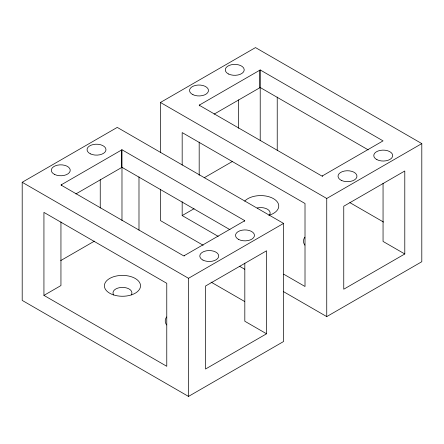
<?xml version="1.0" encoding="UTF-8"?>
<svg xmlns="http://www.w3.org/2000/svg" width="444" height="444" viewBox="0 0 444 444"><rect width="100%" height="100%" fill="white"/><g stroke="black" fill="none" stroke-linecap="round" stroke-linejoin="round"><path stroke-width="0.67" d="M22.2 182.279L117.255 127.4L283.561 223.41L283.561 341.53L188.5 396.414L22.2 300.399L22.2 182.279L188.5 278.294L283.561 223.41M160.439 152.536L160.439 102.47L255.5 47.586L421.8 143.601L421.8 261.721L326.745 316.6L283.433 291.597M121.978 149.767L60.945 185.004L183.783 255.922L244.816 220.685L121.978 149.767L121.978 220.585M260.217 69.958L199.184 105.195L322.022 176.113L383.055 140.876L260.217 69.958L260.217 140.77M75.88 193.945L121.978 167.333L229.981 229.687M214.119 114.13L260.217 87.523L368.22 149.878M60.717 260.595L94.433 241.131M204.19 177.761L232.673 161.316M43.934 295.382L166.772 366.3L166.772 283.311L43.934 212.393L43.934 295.382L60.945 285.559L60.945 221.933M182.173 201.737L182.173 215.568L194.084 208.691M160.439 102.47L326.745 198.479L421.8 143.601M266.55 333.788L205.517 369.025L205.517 286.036L266.55 250.799L266.55 333.788L244.816 321.24L244.816 263.148M404.789 253.974L343.756 289.216L343.756 206.227L404.789 170.99L404.789 253.974L383.055 241.431L383.055 183.339M349.872 202.625L383.533 222.061M182.173 215.568L218.198 236.369M283.749 274.214L305.011 286.485L305.011 203.502L182.173 132.584L182.173 165.085M203.169 245.26L160.439 220.59L160.439 189.188M239.549 266.261L244.744 269.264M211.039 282.095L244.7 301.531M326.745 198.479L326.745 316.6M322.499 175.835L322.505 176.501M277.228 97.064L277.228 150.316M259.734 70.23L259.74 87.801M244.333 220.962L244.339 221.323M238.484 99.872L238.484 128.227M199.661 104.912L199.667 105.905M199.184 142.124L199.184 175.319M188.5 278.294L188.5 396.414M184.26 255.65L184.26 255.977M138.989 176.879L138.989 230.125M121.495 150.039L121.501 167.61M100.244 179.681L100.244 208.036M61.422 184.726L61.427 185.359M244.716 201.143A18.071 10.434 0 0 1 273.598 198.718A18.071 10.434 0 0 1 268.82 215.34M257.193 207.97A9.468 5.467 0 0 1 267.388 209.185A9.468 5.467 0 0 1 269.486 215.068M304.839 245.132A18.071 10.434 0 0 1 304.85 237.163M113.658 294.883A9.468 5.467 0 0 1 122.455 287.396A9.468 5.467 0 0 1 131.246 294.883M166.6 324.941A18.071 10.434 0 0 1 166.611 316.972M192.957 94.689A9.468 5.467 0 0 0 208.341 91.414A9.468 5.467 0 0 0 195.737 85.359A9.468 5.467 0 0 0 192.957 94.689M228.693 74.054A9.468 5.467 0 0 0 244.078 70.779A9.468 5.467 0 0 0 231.474 64.724A9.468 5.467 0 0 0 228.693 74.054M341.181 180.286A9.468 5.467 0 0 0 356.76 177.334A9.468 5.467 0 0 0 344.544 171.018A9.468 5.467 0 0 0 341.181 180.286M376.917 159.651A9.468 5.467 0 0 0 392.496 156.699A9.468 5.467 0 0 0 380.28 150.388A9.468 5.467 0 0 0 376.917 159.651M54.717 174.498A9.468 5.467 0 0 0 70.102 171.223A9.468 5.467 0 0 0 57.498 165.168A9.468 5.467 0 0 0 54.717 174.498M90.454 153.868A9.468 5.467 0 0 0 105.838 150.594A9.468 5.467 0 0 0 93.234 144.539A9.468 5.467 0 0 0 90.454 153.868M202.941 260.095A9.468 5.467 0 0 0 218.52 257.143A9.468 5.467 0 0 0 206.305 250.832A9.468 5.467 0 0 0 202.941 260.095M238.678 239.466A9.468 5.467 0 0 0 254.257 236.513A9.468 5.467 0 0 0 242.041 230.197A9.468 5.467 0 0 0 238.678 239.466M113.42 294.866A18.071 10.434 0 0 0 140.526 285.831A18.071 10.434 0 0 0 113.42 276.795A18.071 10.434 0 0 0 113.42 294.866"/></g></svg>
